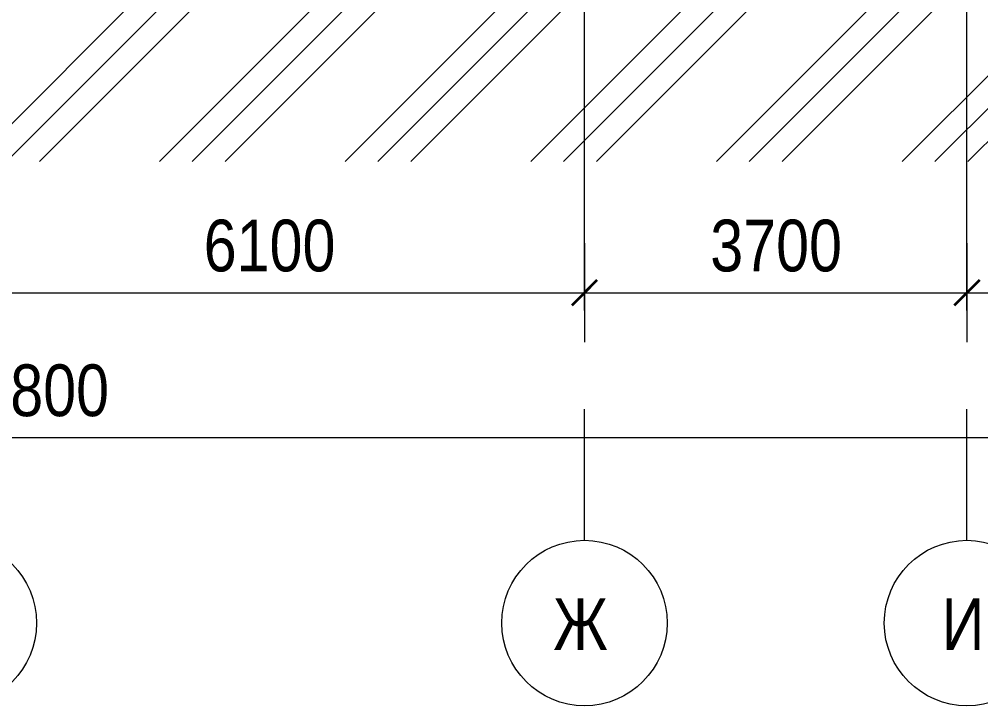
# Model space of a CAD drawing. Header units: millimetres. Extents: x -39507 to 33074, y -24219 to 30962.
# Drawn here: x -3051 to 6250, y -24219 to -17580 of the extents above; entities that cross this region are included whole.
import ezdxf

# ---------------------------------------------------------------- set-up
doc = ezdxf.new("R2010")
doc.units = ezdxf.units.MM
doc.linetypes.add('Осевые', pattern=[6350, 1270, -952.5, 3175, -952.5])
for name, color, linetype, lineweight, true_color in [('Оси-1', 7, 'Continuous', 18, 0xaaaaaa), ('Оси-2', 7, 'Continuous', 9, 0xaaaaaa), ('Оси-3', 7, 'Осевые', 9, 0xaaaaaa), ('Элементы узлов-2', 7, 'Continuous', 9, 0x585858)]:
    doc.layers.add(name, color=color, linetype=linetype, lineweight=lineweight, true_color=true_color)
doc.layers.add('Размеры', color=7, linetype='Continuous', lineweight=9)
doc.layers.add('Размеры-200', color=7, linetype='Continuous', lineweight=9)
doc.styles.add('Arial Narrow', font='ARIALN.TTF', dxfattribs={"height": 500})
doc.dimstyles.new('Диагональ_-_2_5_мм_Arial_narrow', dxfattribs={"dimscale": 304.8, "dimtxt": 511.715487, "dimasz": 0.787402, "dimexe": 1.574803, "dimexo": 0.0625, "dimgap": 0.19685, "dimtad": 1, "dimdec": 0, "dimzin": 0, "dimdsep": 46, "dimtxsty": 'Arial Narrow', "dimblk1": 'OBLIQUE', "dimblk2": 'OBLIQUE', "dimsah": 1, "dimcen": 0.09, "dimdle": 1.574803, "dimazin": 0, "dimtfac": 1, "dimtdec": 4, "dimtix": 1, "dimtmove": 0, "dimatfit": 3, "dimfxl": 1.574803, "dimfxlon": 1, "dimtvp": 1, "dimtolj": 1, "dimtzin": 0, "dimarcsym": 2})

# ---------------------------------------------------------------- blocks, each defined once
blk = doc.blocks.new('Ось сетки - По умолчанию 2-349628-Разрез 2-2')
at = {"layer": 'Оси-1'}
blk.add_circle((-31382.9, -23419.5), 800, dxfattribs=at)
blk = doc.blocks.new('DIMBLOCK7-Разрез 2-2')
at = {"layer": 'Размеры-200', "lineweight": 35}
for points in [[(-3682.9, -20224.6), (-3562.9, -20104.6), (-3802.9, -20344.6)], [(2417.1, -20224.6), (2537.1, -20104.6), (2297.1, -20344.6)]]:
    blk.add_hatch(color=256, dxfattribs=at).paths.add_polyline_path(points, flags=0)
at = {"layer": 'Размеры-200'}
for p, q in [((-3682.9, -19744.6), (-3682.9, -20704.6)), ((-3682.9, -20224.6), (-3682.9, -19744.6)), ((2417.1, -19744.6), (2417.1, -20704.6)), ((2417.1, -20224.6), (2417.1, -19744.6)), ((-3682.9, -20224.6), (2417.1, -20224.6))]:
    blk.add_line(p, q, dxfattribs=at)
at = {"layer": 'Размеры-200', "lineweight": 35}
for p, q in [((-3562.9, -20104.6), (-3802.9, -20344.6)), ((-3682.9, -20224.6), (-3562.9, -20104.6)), ((2537.1, -20104.6), (2297.1, -20344.6)), ((2417.1, -20224.6), (2537.1, -20104.6)), ((-3802.9, -20344.6), (-3682.9, -20224.6)), ((2297.1, -20344.6), (2417.1, -20224.6))]:
    blk.add_line(p, q, dxfattribs=at)
at = {"layer": 'Размеры-200', "color": 0, "insert": (-1266.4, -19518.4), "char_height": 500, "width": 1520.526, "attachment_point": 1, "line_spacing_factor": 0.974696, "style": 'Arial Narrow'}
blk.add_mtext('6100', dxfattribs=at)
blk = doc.blocks.new('_Oblique')
at = {"color": 0, "linetype": 'ByBlock', "lineweight": -2}
blk.add_line((-0.5, -0.5), (0.5, 0.5), dxfattribs=at)
blk = doc.blocks.new('DIMBLOCK8-Разрез 2-2')
at = {"layer": 'Размеры-200', "lineweight": 35}
for points in [[(2417.1, -20224.6), (2537.1, -20104.6), (2297.1, -20344.6)], [(6117.1, -20224.6), (6237.1, -20104.6), (5997.1, -20344.6)]]:
    blk.add_hatch(color=256, dxfattribs=at).paths.add_polyline_path(points, flags=0)
at = {"layer": 'Размеры-200'}
for p, q in [((2417.1, -19744.6), (2417.1, -20704.6)), ((2417.1, -20224.6), (2417.1, -19744.6)), ((6117.1, -19744.6), (6117.1, -20704.6)), ((6117.1, -20224.6), (6117.1, -19744.6)), ((2417.1, -20224.6), (6117.1, -20224.6))]:
    blk.add_line(p, q, dxfattribs=at)
at = {"layer": 'Размеры-200', "lineweight": 35}
for p, q in [((2537.1, -20104.6), (2297.1, -20344.6)), ((2417.1, -20224.6), (2537.1, -20104.6)), ((6237.1, -20104.6), (5997.1, -20344.6)), ((6117.1, -20224.6), (6237.1, -20104.6)), ((2297.1, -20344.6), (2417.1, -20224.6)), ((5997.1, -20344.6), (6117.1, -20224.6))]:
    blk.add_line(p, q, dxfattribs=at)
at = {"layer": 'Размеры-200', "color": 0, "insert": (3633.6, -19518.4), "char_height": 500, "width": 1520.526, "attachment_point": 1, "line_spacing_factor": 0.974696, "style": 'Arial Narrow'}
blk.add_mtext('3700', dxfattribs=at)
blk = doc.blocks.new('DIMBLOCK9-Разрез 2-2')
at = {"layer": 'Размеры-200', "lineweight": 35}
for points in [[(6117.1, -20224.6), (6237.1, -20104.6), (5997.1, -20344.6)], [(8517.1, -20224.6), (8637.1, -20104.6), (8397.1, -20344.6)]]:
    blk.add_hatch(color=256, dxfattribs=at).paths.add_polyline_path(points, flags=0)
at = {"layer": 'Размеры-200'}
for p, q in [((6117.1, -19744.6), (6117.1, -20704.6)), ((6117.1, -20224.6), (6117.1, -19744.6)), ((8517.1, -19744.6), (8517.1, -20704.6)), ((8517.1, -20224.6), (8517.1, -19744.6)), ((6117.1, -20224.6), (8517.1, -20224.6))]:
    blk.add_line(p, q, dxfattribs=at)
at = {"layer": 'Размеры-200', "lineweight": 35}
for p, q in [((6237.1, -20104.6), (5997.1, -20344.6)), ((6117.1, -20224.6), (6237.1, -20104.6)), ((8637.1, -20104.6), (8397.1, -20344.6)), ((8517.1, -20224.6), (8637.1, -20104.6)), ((5997.1, -20344.6), (6117.1, -20224.6)), ((8397.1, -20344.6), (8517.1, -20224.6))]:
    blk.add_line(p, q, dxfattribs=at)
at = {"layer": 'Размеры-200', "color": 0, "insert": (6683.6, -19518.4), "char_height": 500, "width": 1520.526, "attachment_point": 1, "line_spacing_factor": 0.974696, "style": 'Arial Narrow'}
blk.add_mtext('2400', dxfattribs=at)
blk = doc.blocks.new('DIMBLOCK14-Разрез 2-2')
at = {"layer": 'Размеры-200', "lineweight": 35}
for points in [[(-31382.9, -21624.6), (-31262.9, -21504.6), (-31502.9, -21744.6)], [(25417.1, -21624.6), (25537.1, -21504.6), (25297.1, -21744.6)]]:
    blk.add_hatch(color=256, dxfattribs=at).paths.add_polyline_path(points, flags=0)
at = {"layer": 'Размеры-200'}
for p, q in [((-31382.9, -21144.6), (-31382.9, -22104.6)), ((-31382.9, -21624.6), (-31382.9, -21144.6)), ((25417.1, -21144.6), (25417.1, -22104.6)), ((25417.1, -21624.6), (25417.1, -21144.6)), ((-31862.9, -21624.6), (25897.1, -21624.6))]:
    blk.add_line(p, q, dxfattribs=at)
at = {"layer": 'Размеры-200', "lineweight": 35}
for p, q in [((-31262.9, -21504.6), (-31502.9, -21744.6)), ((-31382.9, -21624.6), (-31262.9, -21504.6)), ((25537.1, -21504.6), (25297.1, -21744.6)), ((25417.1, -21624.6), (25537.1, -21504.6)), ((-31502.9, -21744.6), (-31382.9, -21624.6)), ((25297.1, -21744.6), (25417.1, -21624.6))]:
    blk.add_line(p, q, dxfattribs=at)
at = {"layer": 'Размеры-200', "color": 0, "insert": (-3774.8, -20918.4), "char_height": 500, "width": 1900.658, "attachment_point": 1, "line_spacing_factor": 0.974696, "style": 'Arial Narrow'}
blk.add_mtext('56800', dxfattribs=at)

msp = doc.modelspace()

# ---------------------------------------------------------------- hatches: boundary and pattern name
at = {"layer": 'Элементы узлов-2'}
h = msp.add_hatch(dxfattribs=at)
h.set_pattern_fill('FP_17', color=256, style=0, pattern_type=2)
h.set_pattern_definition([(45, (-2885.9, 6475), (-898.026, 898.026), []), (45, (-2568.4, 6475), (0, 1796.05), []), (45, (-3203.4, 6475), (0, 1796.05), [])])
h.paths.add_polyline_path([(-3216.3, -18956.9), (26717.1, -18956.9), (26717.1, -9850), (28417.1, -7620), (32968.6, -7620), (32968.6, -6500), (25717.1, -6400), (25717.1, -17400), (-31682.9, -17400), (-31682.9, -6700), (-39507, -6700), (-39507, -7700), (-35182.9, -7700), (-32682.9, -10600), (-32682.9, -18956.9), (-12289, -18956.9)], flags=0)

# ---------------------------------------------------------------- linework, layer by layer
at = {"layer": 'Оси-3'}
for p, q in [((2417.1, -22619.5), (2417.1, 29000)), ((6117.1, -22619.5), (6117.1, 29000))]:
    msp.add_line(p, q, dxfattribs=at)

# ---------------------------------------------------------------- block references
at = {"layer": 'Оси-1'}
for p in [(27700, 0), (33800, 0), (37500, 0)]:
    msp.add_blockref('Ось сетки - По умолчанию 2-349628-Разрез 2-2', p, dxfattribs=at)

# ---------------------------------------------------------------- texts
at = {"layer": 'Оси-2', "char_height": 500, "attachment_point": 1, "style": 'Arial Narrow'}
for s, insert, width in [('\\fArial Narrow|b0|i0|c204|p34|;Ж', (2114.4, -23181), 641.35), ('\\fArial Narrow|b0|i0|c204|p34|;И', (5873.4, -23181), 497.046)]:
    msp.add_mtext(s, dxfattribs=dict(at, insert=insert, width=width))

# ---------------------------------------------------------------- dimensions: what is measured, and where the dimension line sits
at = {"layer": 'Размеры'}
for base, p1, p2, override, picture, middle in [((2417.1, -20224.6), (-3682.9, -19744.6), (2417.1, -19744.6), {"dimpost": '<>', "dimfxl": 6100}, 'DIMBLOCK7-Разрез 2-2', (-632.9, -19909.3)), ((6117.1, -20224.6), (2417.1, -19744.6), (6117.1, -19744.6), {"dimpost": '<>', "dimfxl": 3700}, 'DIMBLOCK8-Разрез 2-2', (4267.1, -19909.3)), ((8517.1, -20224.6), (6117.1, -19744.6), (8517.1, -19744.6), {"dimpost": '<>', "dimfxl": 2400}, 'DIMBLOCK9-Разрез 2-2', (7317.1, -19909.3)), ((25417.1, -21624.6), (-31382.9, -21144.6), (25417.1, -21144.6), {"dimpost": '<>', "dimfxl": 56800}, 'DIMBLOCK14-Разрез 2-2', (-2982.9, -21309.3))]:
    dim = msp.add_linear_dim(base=base, p1=p1, p2=p2, dimstyle='Диагональ_-_2_5_мм_Arial_narrow', override=override, dxfattribs=at)
    dim.commit()
    dim.dimension.update_dxf_attribs({"geometry": picture, "text_midpoint": middle})

doc.saveas('drawing.dxf')
